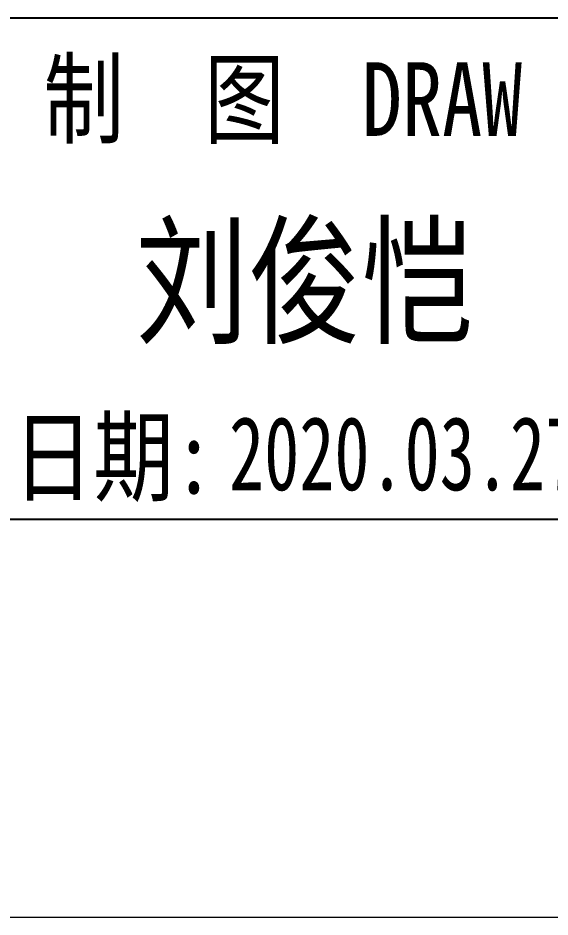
# Model space of a CAD drawing. Header units: millimetres. Extents: x 1333 to 359964, y -52803 to -5704.
# Drawn here: x 163113.37 to 163131.41, y -34570.4 to -34539.9 of the extents above; entities that cross this region are included whole.
import ezdxf
from ezdxf.enums import TextEntityAlignment as Align

# ---------------------------------------------------------------- set-up
doc = ezdxf.new("R2010")
doc.units = ezdxf.units.MM
doc.header["$LTSCALE"] = 0.5
doc.layers.add('图\\M+19E79\\M+195B6\\M+18E9A', color=7, linetype='Continuous')
doc.layers.add('图框', color=7, linetype='Continuous', lineweight=18)
doc.layers.add('标注线', color=3, linetype='Continuous', lineweight=18)
doc.layers.add('打印-禁用', color=7, linetype='Continuous', lineweight=15, plot=False)
doc.styles.add('国标', font='simfang.ttf', dxfattribs={"width": 0.8})

# ---------------------------------------------------------------- blocks, each defined once
blk = doc.blocks.new('GZDEH零件A4图框V01版')
at = {"layer": '图\\M+19E79\\M+195B6\\M+18E9A', "color": 9}
blk.add_line((25, 30.5), (205, 30.5), dxfattribs=at)
at = {"layer": '图\\M+19E79\\M+195B6\\M+18E9A', "linetype": 'Continuous'}
blk.add_line((25, 13.5), (205, 13.5), dxfattribs=at)
at = {"layer": '打印-禁用', "linetype": 'Continuous'}
blk.add_line((0, 0), (210, 0), dxfattribs=at)
at = {"layer": '图\\M+19E79\\M+195B6\\M+18E9A', "color": 9, "style": '国标', "width": 0.8}
for s, p in [('制  图', (51.941, 26.501)), ('日期:', (50.223, 14.365))]:
    blk.add_text(s, height=2.5, dxfattribs=at).set_placement(p, align=Align.CENTER)
blk.add_text(' DRAW', height=2.5, dxfattribs=at).set_placement((57.285, 26.501))
blk = doc.blocks.new('DEH A4')
at = {"layer": '图框'}
blk.add_blockref('GZDEH零件A4图框V01版', (0, 0), dxfattribs=at)

msp = doc.modelspace()

# ---------------------------------------------------------------- linework, layer by layer
at = {"layer": '标注线'}
msp.add_line((160574.502, -34570.402), (179981.94, -34570.402), dxfattribs=at)

# ---------------------------------------------------------------- block references
at = {"layer": '图框'}
msp.add_blockref('DEH A4', (163066.382, -34570.402), dxfattribs=at)

# ---------------------------------------------------------------- texts
at = {"layer": '图\\M+19E79\\M+195B6\\M+18E9A', "color": 3, "style": '国标'}
for s, height, width, p in [('刘俊恺', 3.5, 0.8, (163117.36, -34550.585)), ('2020.03.27', 2.5, 0.7, (163120.525, -34555.922))]:
    msp.add_text(s, height=height, dxfattribs=dict(at, width=width)).set_placement(p)

doc.saveas('drawing.dxf')
